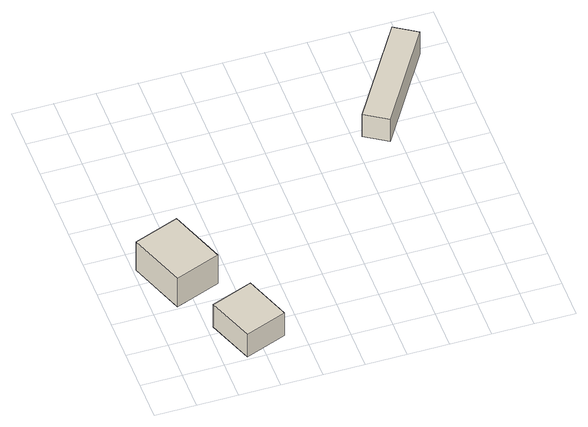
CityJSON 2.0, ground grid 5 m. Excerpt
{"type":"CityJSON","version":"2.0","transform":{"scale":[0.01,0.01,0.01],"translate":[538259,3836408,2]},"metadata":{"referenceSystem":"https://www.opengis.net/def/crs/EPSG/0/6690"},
"CityObjects":{
"building1":{"type":"Building","attributes":{"計測周辺長":26.5,"1/2500図郭":55,"区名":"此花区","町丁目名称":"北港２丁目","街区番号":4,"class":"3001","usage":"431","measuredHeight":4.5,"storeysAboveGround":1,"BuildingDetailAttribute.buildingRoofEdgeArea":43.29,"BuildingDetailAttribute.buildingStructureType":"610","BuildingDetailAttribute.buildingStructureOrgType":"2","BuildingDetailAttribute.detailedUsage":"1730","BuildingDetailAttribute.specifiedBuildingCoverageRate":0.6,"BuildingDetailAttribute.surveyYear":2017,"BuildingHighTideRiskAttribute.description":"1","BuildingHighTideRiskAttribute.rank":"3","BuildingHighTideRiskAttribute.depth":3.45,"BuildingIDAttribute.prefecture":"27","BuildingIDAttribute.city":"27104"},"geometry":[{"type":"Solid","lod":"1","boundaries":[[[[0,1,2,3]],[[2,4,5,3]],[[1,6,4,2]],[[0,7,6,1]],[[3,5,7,0]],[[4,6,7,5]]]]}]},
"building2":{"type":"Building","attributes":{"計測周辺長":22.96,"1/2500図郭":55,"区名":"此花区","町丁目名称":"北港２丁目","街区番号":4,"class":"3001","usage":"431","measuredHeight":3.6,"storeysAboveGround":1,"BuildingDetailAttribute.buildingRoofEdgeArea":32.81,"BuildingDetailAttribute.buildingStructureType":"610","BuildingDetailAttribute.buildingStructureOrgType":"2","BuildingDetailAttribute.detailedUsage":"1730","BuildingDetailAttribute.specifiedBuildingCoverageRate":0.6,"BuildingDetailAttribute.surveyYear":2017,"BuildingHighTideRiskAttribute.description":"1","BuildingHighTideRiskAttribute.rank":"3","BuildingHighTideRiskAttribute.depth":3.46,"BuildingIDAttribute.prefecture":"27","BuildingIDAttribute.city":"27104"},"geometry":[{"type":"Solid","lod":"1","boundaries":[[[[8,9,10,11]],[[10,12,13,11]],[[9,14,12,10]],[[8,15,14,9]],[[11,13,15,8]],[[12,14,15,13]]]]}]},
"building3":{"type":"Building","attributes":{"計測周辺長":34.88,"1/2500図郭":55,"区名":"此花区","町丁目名称":"北港２丁目","街区番号":4,"class":"3001","usage":"431","measuredHeight":3.6,"storeysAboveGround":1,"BuildingDetailAttribute.buildingRoofEdgeArea":46.5,"BuildingDetailAttribute.buildingStructureType":"610","BuildingDetailAttribute.buildingStructureOrgType":"2","BuildingDetailAttribute.detailedUsage":"1730","BuildingDetailAttribute.specifiedBuildingCoverageRate":0.6,"BuildingDetailAttribute.surveyYear":2017,"BuildingTsunamiRiskAttribute.description":"1","BuildingTsunamiRiskAttribute.rank":"1","BuildingTsunamiRiskAttribute.depth":0.01,"BuildingHighTideRiskAttribute.description":"1","BuildingHighTideRiskAttribute.rank":"3","BuildingHighTideRiskAttribute.depth":3.61,"BuildingIDAttribute.prefecture":"27","BuildingIDAttribute.city":"27104"},"geometry":[{"type":"Solid","lod":"1","boundaries":[[[[16,17,18,19]],[[18,20,21,19]],[[17,22,20,18]],[[16,23,22,17]],[[19,21,23,16]],[[20,22,23,21]]]]}]}
},
"vertices":[
[31,1724,61],[580,1926,61],[836,1233,61],[286,1031,61],[836,1233,515],[286,1031,515],[580,1926,515],[31,1724,515],
[567,602,61],[1071,792,61],[1285,222,61],[781,32,61],[1285,222,420],[781,32,420],[1071,792,420],[567,602,420],
[3109,2901,55],[3865,4096,55],[4142,3919,55],[3386,2724,55],[4142,3919,412],[3386,2724,412],[3865,4096,412],[3109,2901,412]
]}
